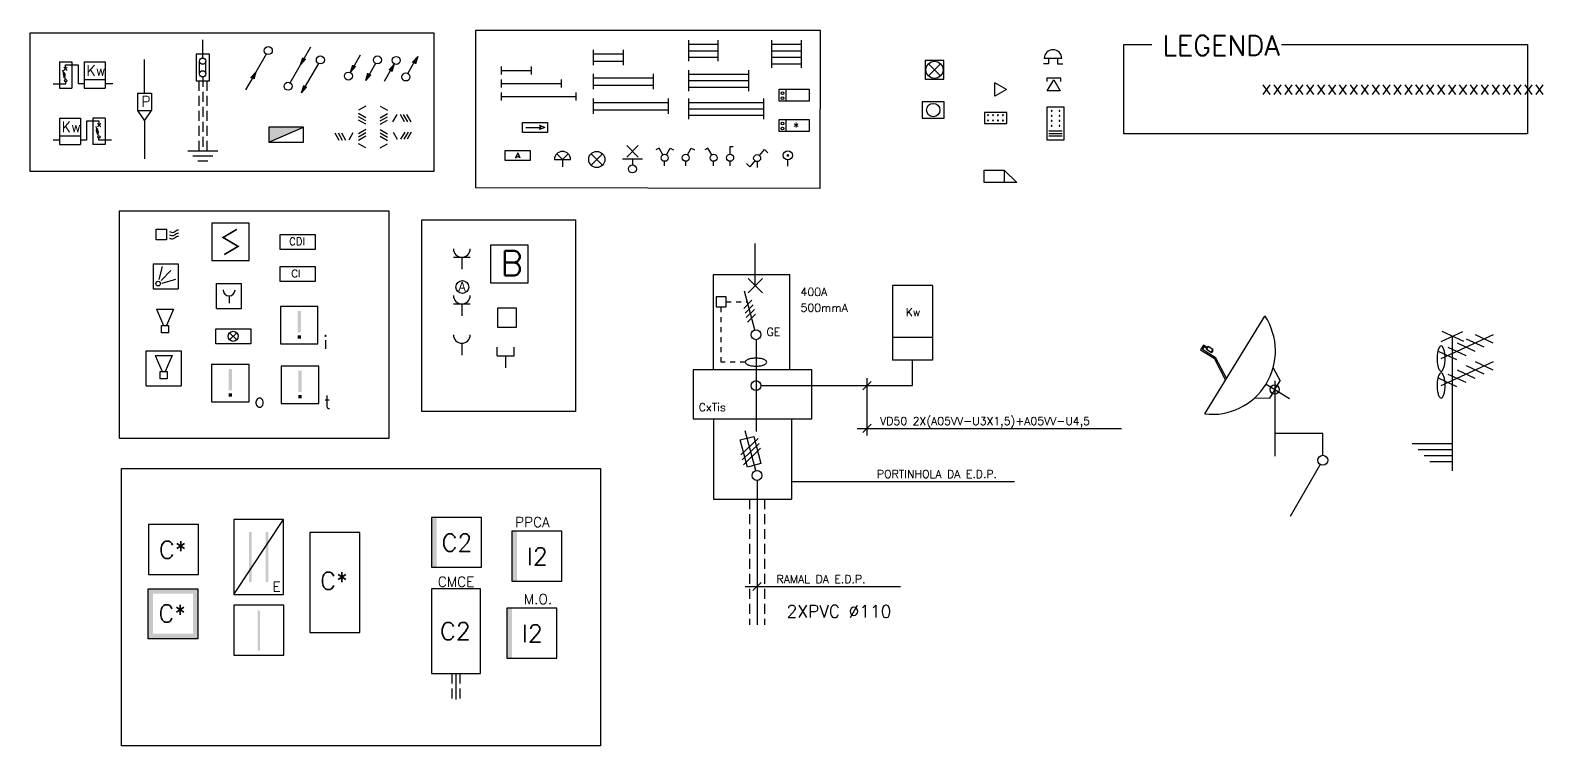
# Model space of a CAD drawing. Extents: x -8 to 729, y -363 to 534.
# Drawn here: x 367.7 to 398, y 151.17 to 165.5 of the extents above; entities that cross this region are included whole.
import ezdxf
from ezdxf.enums import TextEntityAlignment as Align

# ---------------------------------------------------------------- set-up
doc = ezdxf.new("R2010")
doc.units = 0
doc.header["$LTSCALE"] = 0.8
doc.header["$MEASUREMENT"] = 0
doc.linetypes.add('DASHDOT', pattern=[0.3, 0.1, -0.1, 0, -0.1])
doc.linetypes.add('HIDDEN', pattern=[0.375, 0.25, -0.125])
doc.layers.get('0').update_dxf_attribs({"color": 3, "linetype": 'CONTINUOUS'})
doc.styles.add('ROMANS', font='romans', dxfattribs={"width": 0.9})
doc.styles.get("Standard").update_dxf_attribs({"font": 'ROMANS'})

msp = doc.modelspace()

# ---------------------------------------------------------------- hatches: boundary and pattern name
for color, points in [(256, [(373.214, 164.921), (373.167, 164.904), (373.157, 164.953), (373.112, 164.81)]), (256, [(374.989, 164.822), (374.888, 164.712), (374.935, 164.728), (374.944, 164.679)]), (256, [(375.461, 164.977), (375.359, 164.866), (375.406, 164.882), (375.416, 164.833)]), (256, [(372.12, 164.556), (372.167, 164.572), (372.177, 164.523), (372.222, 164.666)]), (256, [(374.115, 164.663), (374.217, 164.774), (374.17, 164.758), (374.16, 164.807)]), (256, [(374.419, 164.498), (374.521, 164.609), (374.473, 164.593), (374.464, 164.642)]), (256, [(373.133, 164.252), (373.235, 164.363), (373.187, 164.347), (373.178, 164.396)]), (2, [(372.476, 163.561), (372.476, 163.261), (373.176, 163.561)])]:
    msp.add_hatch(color=color).paths.add_polyline_path(points)

# ---------------------------------------------------------------- linework, layer by layer
at = {"color": 7}
for p, q in [((371.156, 164.947), (371.156, 165.309)), ((380.893, 164.882), (380.893, 165.302)), ((381.483, 164.882), (381.483, 165.302)), ((382.556, 164.752), (382.556, 165.302)), ((383.146, 164.752), (383.146, 165.302)), ((371.29, 165.026), (371.022, 165.026)), ((371.022, 165.026), (371.022, 164.488)), ((371.29, 164.488), (371.29, 165.026)), ((378.986, 164.804), (378.986, 165.109)), ((379.586, 164.804), (379.586, 165.109)), ((385.627, 164.898), (385.627, 164.523)), ((386.002, 164.898), (385.627, 164.898)), ((386.002, 164.523), (386.002, 164.898)), ((368.351, 164.621), (368.391, 164.66)), ((368.404, 164.518), (368.354, 164.703)), ((368.357, 164.598), (368.397, 164.638)), ((368.363, 164.576), (368.403, 164.616)), ((368.369, 164.554), (368.409, 164.594)), ((368.441, 164.764), (368.373, 164.696)), ((368.373, 164.764), (368.441, 164.696)), ((377.132, 164.774), (377.132, 164.614)), ((377.132, 164.518), (377.132, 164.358)), ((377.732, 164.774), (377.732, 164.614)), ((378.332, 164.518), (378.332, 164.358)), ((378.986, 164.323), (378.986, 164.628)), ((380.186, 164.323), (380.186, 164.628)), ((380.893, 164.284), (380.893, 164.704)), ((382.093, 164.284), (382.093, 164.704)), ((385.627, 164.523), (386.002, 164.523)), ((371.022, 164.488), (371.29, 164.488)), ((377.132, 164.256), (377.132, 164.096)), ((378.632, 164.256), (378.632, 164.096)), ((378.986, 163.832), (378.986, 164.137)), ((380.486, 163.832), (380.486, 164.137)), ((380.893, 163.719), (380.893, 164.139)), ((382.393, 163.719), (382.393, 164.139)), ((385.567, 164.071), (385.567, 163.74)), ((386.008, 164.071), (385.567, 164.071)), ((386.008, 163.74), (386.008, 164.071)), ((369.045, 163.636), (369.112, 163.568)), ((369.112, 163.636), (369.045, 163.568)), ((377.562, 163.654), (378.062, 163.654)), ((377.562, 163.454), (377.562, 163.654)), ((378.062, 163.654), (378.062, 163.454)), ((385.567, 163.74), (386.008, 163.74)), ((369.016, 163.493), (369.056, 163.532)), ((369.069, 163.389), (369.019, 163.575)), ((369.022, 163.47), (369.062, 163.51)), ((369.028, 163.448), (369.068, 163.488)), ((369.034, 163.426), (369.074, 163.465)), ((378.062, 163.454), (377.562, 163.454)), ((377.215, 162.896), (377.215, 163.096)), ((377.215, 163.096), (377.715, 163.096)), ((377.715, 163.096), (377.715, 162.896)), ((380.296, 163.143), (380.231, 163.106)), ((380.521, 163.143), (380.586, 163.106)), ((380.942, 163.143), (381.007, 163.106)), ((381.276, 163.143), (381.211, 163.106)), ((381.72, 163.173), (381.782, 163.173)), ((382.407, 163.112), (382.477, 163.049)), ((377.715, 162.896), (377.215, 162.896)), ((379.561, 162.926), (379.961, 162.926)), ((382.114, 162.77), (382.046, 162.833)), ((381.386, 160.608), (382.918, 160.608)), ((381.386, 158.699), (381.386, 160.608)), ((382.918, 158.699), (382.918, 160.608)), ((382.083, 160.527), (382.366, 160.244)), ((382.366, 160.527), (382.083, 160.244)), ((381.993, 159.93), (382.157, 160.095)), ((382.018, 159.838), (382.182, 160.002)), ((372.714, 159.972), (372.714, 159.222)), ((373.464, 159.972), (372.714, 159.972)), ((373.464, 159.222), (373.464, 159.972)), ((377.439, 159.935), (377.062, 159.935)), ((377.062, 159.935), (377.062, 159.558)), ((377.439, 159.558), (377.439, 159.935)), ((382.042, 159.746), (382.207, 159.91)), ((382.067, 159.653), (382.231, 159.818)), ((377.062, 159.558), (377.439, 159.558)), ((372.714, 159.222), (373.464, 159.222)), ((391.199, 159.198), (391.14, 159.102)), ((391.14, 159.102), (391.415, 158.933)), ((391.224, 159.182), (391.181, 159.112)), ((391.181, 159.112), (391.438, 158.954)), ((371.332, 158.808), (371.332, 158.058)), ((372.082, 158.808), (371.332, 158.808)), ((372.082, 158.058), (372.082, 158.808)), ((373.479, 158.777), (372.729, 158.777)), ((372.729, 158.777), (372.729, 158.027)), ((373.479, 158.027), (373.479, 158.777)), ((391.415, 158.933), (391.644, 158.496)), ((391.438, 158.954), (391.662, 158.525)), ((371.332, 158.058), (372.082, 158.058)), ((372.729, 158.027), (373.479, 158.027)), ((381.386, 157.718), (381.386, 156.112)), ((382.946, 157.718), (382.946, 156.112)), ((381.386, 156.112), (382.946, 156.112)), ((376.738, 155.745), (375.738, 155.745)), ((375.738, 155.745), (375.738, 154.745)), ((376.738, 154.745), (376.738, 155.745)), ((371.072, 155.6), (370.072, 155.6)), ((370.072, 155.6), (370.072, 154.6)), ((371.072, 154.6), (371.072, 155.6)), ((372.776, 155.703), (371.776, 155.703)), ((371.776, 155.703), (371.776, 154.203)), ((372.776, 154.203), (372.776, 155.703)), ((374.301, 155.442), (373.301, 155.442)), ((373.301, 155.442), (373.301, 153.442)), ((374.301, 153.442), (374.301, 155.442)), ((377.349, 155.468), (377.349, 154.468)), ((378.349, 155.468), (377.349, 155.468)), ((378.349, 154.468), (378.349, 155.468)), ((370.072, 154.6), (371.072, 154.6)), ((375.738, 154.745), (376.738, 154.745)), ((370.059, 154.314), (371.059, 154.314)), ((370.059, 153.314), (370.059, 154.314)), ((371.059, 154.314), (371.059, 153.314)), ((375.738, 154.312), (375.738, 152.616)), ((376.716, 154.312), (375.738, 154.312)), ((376.716, 152.616), (376.716, 154.312)), ((377.349, 154.468), (378.349, 154.468)), ((371.776, 154.203), (372.776, 154.203)), ((372.777, 153.983), (371.777, 153.983)), ((371.777, 153.983), (371.777, 152.983)), ((372.777, 152.983), (372.777, 153.983)), ((377.248, 153.925), (377.248, 152.925)), ((378.248, 153.925), (377.248, 153.925)), ((378.248, 152.925), (378.248, 153.925)), ((371.059, 153.314), (370.059, 153.314)), ((373.301, 153.442), (374.301, 153.442)), ((371.777, 152.983), (372.777, 152.983)), ((377.248, 152.925), (378.248, 152.925)), ((375.738, 152.616), (376.716, 152.616))]:
    msp.add_line(p, q, dxfattribs=at)
for p, q in [((373.167, 164.904), (373.319, 165.168)), ((369.99, 164.246), (369.99, 164.917)), ((372.429, 165.026), (372.222, 164.666)), ((373.112, 164.81), (373.157, 164.953)), ((373.112, 164.81), (373.214, 164.921)), ((373.157, 164.953), (373.167, 164.904)), ((373.214, 164.921), (373.167, 164.904)), ((373.471, 164.839), (373.187, 164.347)), ((374.312, 165.004), (374.17, 164.758)), ((374.615, 164.839), (374.473, 164.593)), ((374.989, 164.822), (374.888, 164.712)), ((374.989, 164.822), (374.944, 164.679)), ((375.264, 164.636), (375.406, 164.882)), ((375.461, 164.977), (375.359, 164.866)), ((375.359, 164.866), (375.406, 164.882)), ((375.416, 164.833), (375.406, 164.882)), ((375.461, 164.977), (375.416, 164.833)), ((372.167, 164.572), (372.015, 164.308)), ((372.222, 164.666), (372.12, 164.556)), ((372.12, 164.556), (372.167, 164.572)), ((372.177, 164.523), (372.167, 164.572)), ((372.222, 164.666), (372.177, 164.523)), ((372.905, 164.45), (373.112, 164.81)), ((374.115, 164.663), (374.16, 164.807)), ((374.115, 164.663), (374.217, 164.774)), ((374.16, 164.807), (374.17, 164.758)), ((374.217, 164.774), (374.17, 164.758)), ((374.419, 164.498), (374.464, 164.642)), ((374.419, 164.498), (374.521, 164.609)), ((374.464, 164.642), (374.473, 164.593)), ((374.521, 164.609), (374.473, 164.593)), ((374.793, 164.482), (374.935, 164.728)), ((374.888, 164.712), (374.935, 164.728)), ((374.944, 164.679), (374.935, 164.728)), ((369.85, 164.246), (370.13, 164.246)), ((369.85, 164.246), (369.85, 163.896)), ((370.13, 164.246), (370.13, 163.896)), ((373.133, 164.252), (373.178, 164.396)), ((373.133, 164.252), (373.235, 164.363)), ((373.178, 164.396), (373.187, 164.347)), ((373.235, 164.363), (373.187, 164.347)), ((382.701, 164.083), (382.701, 164.323)), ((382.701, 164.323), (383.301, 164.323)), ((382.701, 164.083), (382.701, 164.323)), ((382.701, 164.323), (383.301, 164.323)), ((382.833, 164.323), (382.833, 164.083)), ((382.833, 164.323), (382.833, 164.083)), ((383.301, 164.323), (383.301, 164.083)), ((383.301, 164.323), (383.301, 164.083)), ((383.301, 164.083), (382.701, 164.083)), ((383.301, 164.083), (382.701, 164.083)), ((369.85, 163.896), (370.13, 163.896)), ((369.85, 163.896), (369.99, 163.686)), ((369.99, 163.686), (370.13, 163.896)), ((369.99, 163.686), (369.99, 162.926)), ((382.701, 163.475), (382.701, 163.715)), ((382.701, 163.715), (383.301, 163.715)), ((382.701, 163.475), (382.701, 163.715)), ((382.701, 163.715), (383.301, 163.715)), ((382.833, 163.715), (382.833, 163.475)), ((382.833, 163.715), (382.833, 163.475)), ((383.301, 163.715), (383.301, 163.475)), ((383.301, 163.715), (383.301, 163.475)), ((383.301, 163.475), (382.701, 163.475)), ((383.301, 163.475), (382.701, 163.475)), ((378.201, 162.915), (378.524, 162.915)), ((378.362, 162.915), (378.362, 162.765)), ((380.408, 162.784), (380.408, 162.878)), ((380.83, 162.784), (380.83, 162.878)), ((381.388, 162.784), (381.388, 162.878)), ((381.72, 162.784), (381.72, 162.878)), ((382.261, 162.871), (382.261, 162.752)), ((382.875, 162.782), (382.875, 162.904)), ((382.219, 160.384), (382.219, 161.231)), ((382.238, 159.304), (382.238, 157.463)), ((385.374, 158.384), (385.374, 158.892)), ((382.338, 158.384), (385.374, 158.384)), ((393.591, 157.424), (392.628, 157.424)), ((393.591, 156.988), (393.591, 157.424)), ((371.776, 154.203), (372.776, 155.703))]:
    msp.add_line(p, q)
at = {"color": 5}
for p, q in [((380.903, 165.222), (381.483, 165.222)), ((382.566, 165.222), (383.146, 165.222)), ((378.996, 165.029), (379.576, 165.029)), ((378.996, 164.884), (379.576, 164.884)), ((380.903, 165.092), (381.483, 165.092)), ((380.903, 164.962), (381.483, 164.962)), ((382.566, 165.092), (383.146, 165.092)), ((382.566, 164.962), (383.146, 164.962)), ((382.566, 164.832), (383.146, 164.832)), ((377.142, 164.694), (377.722, 164.694)), ((378.996, 164.548), (380.176, 164.548)), ((380.903, 164.624), (382.083, 164.624)), ((377.142, 164.438), (378.322, 164.438)), ((378.996, 164.403), (380.176, 164.403)), ((380.903, 164.494), (382.083, 164.494)), ((380.903, 164.364), (382.083, 164.364)), ((377.142, 164.176), (378.622, 164.176)), ((378.996, 164.057), (380.476, 164.057)), ((378.996, 163.912), (380.476, 163.912)), ((380.903, 164.059), (382.383, 164.059)), ((380.903, 163.929), (382.383, 163.929)), ((380.903, 163.799), (382.383, 163.799))]:
    msp.add_line(p, q, dxfattribs=at)
at = {"color": 1}
for p, q in [((368.288, 164.868), (368.533, 164.868)), ((368.288, 164.868), (368.288, 164.343)), ((368.533, 164.868), (368.533, 164.343)), ((368.781, 164.868), (368.781, 164.343)), ((368.781, 164.868), (369.201, 164.868)), ((369.201, 164.868), (369.201, 164.343)), ((371.093, 164.63), (371.093, 164.884)), ((371.219, 164.63), (371.219, 164.884)), ((385.693, 164.589), (385.936, 164.832)), ((385.936, 164.589), (385.693, 164.832)), ((368.781, 164.518), (369.201, 164.518)), ((368.288, 164.343), (368.533, 164.343)), ((368.781, 164.343), (369.201, 164.343)), ((387.023, 164.186), (387.023, 164.448)), ((387.253, 164.317), (387.023, 164.448)), ((387.253, 164.317), (387.023, 164.186)), ((374.42, 163.984), (374.277, 163.901)), ((374.711, 163.984), (374.853, 163.901)), ((368.285, 163.74), (368.705, 163.74)), ((368.285, 163.74), (368.285, 163.215)), ((368.705, 163.74), (368.705, 163.215)), ((368.953, 163.74), (368.953, 163.215)), ((369.198, 163.74), (368.953, 163.74)), ((369.198, 163.74), (369.198, 163.215)), ((374.42, 163.752), (374.277, 163.835)), ((374.42, 163.686), (374.277, 163.769)), ((374.42, 163.62), (374.277, 163.703)), ((374.711, 163.752), (374.853, 163.835)), ((374.711, 163.686), (374.853, 163.769)), ((374.711, 163.62), (374.853, 163.703)), ((374.965, 163.67), (375.047, 163.813)), ((375.196, 163.67), (375.114, 163.813)), ((375.262, 163.67), (375.18, 163.813)), ((375.328, 163.67), (375.246, 163.813)), ((368.285, 163.39), (368.705, 163.39)), ((373.8, 163.447), (373.882, 163.304)), ((373.866, 163.447), (373.948, 163.304)), ((373.932, 163.447), (374.014, 163.304)), ((374.163, 163.447), (374.081, 163.304)), ((374.42, 163.512), (374.277, 163.429)), ((374.42, 163.446), (374.277, 163.363)), ((374.42, 163.38), (374.277, 163.297)), ((374.711, 163.512), (374.853, 163.429)), ((374.711, 163.446), (374.853, 163.363)), ((374.711, 163.38), (374.853, 163.297)), ((374.97, 163.462), (375.052, 163.319)), ((375.201, 163.462), (375.119, 163.319)), ((375.267, 163.462), (375.185, 163.319)), ((375.333, 163.462), (375.251, 163.319)), ((377.626, 163.554), (377.93, 163.554)), ((377.904, 163.596), (377.93, 163.554)), ((378.005, 163.554), (377.904, 163.596)), ((377.904, 163.512), (377.93, 163.554)), ((378.005, 163.554), (377.904, 163.512)), ((368.285, 163.215), (368.705, 163.215)), ((369.198, 163.215), (368.953, 163.215)), ((374.42, 163.148), (374.277, 163.231)), ((374.711, 163.148), (374.853, 163.231)), ((377.465, 163.048), (377.423, 162.947)), ((377.465, 163.048), (377.507, 162.947)), ((380.373, 163.009), (380.296, 163.143)), ((380.443, 163.009), (380.521, 163.143)), ((380.865, 163.009), (380.942, 163.143)), ((381.353, 163.009), (381.276, 163.143)), ((381.72, 163.019), (381.72, 163.173)), ((382.307, 162.993), (382.407, 163.112)), ((377.423, 162.947), (377.465, 162.973)), ((377.507, 162.947), (377.465, 162.973)), ((382.216, 162.887), (382.114, 162.77)), ((370.221, 161.307), (370.221, 161.517)), ((370.221, 161.517), (370.431, 161.517)), ((370.431, 161.517), (370.431, 161.307)), ((370.431, 161.307), (370.221, 161.307)), ((370.282, 160.508), (370.346, 160.769)), ((370.32, 160.488), (370.516, 160.693)), ((370.344, 160.44), (370.617, 160.52)), ((371.683, 160.184), (371.683, 160.039)), ((381.643, 160.163), (381.443, 160.163)), ((381.443, 160.163), (381.443, 159.963)), ((381.643, 159.963), (381.643, 160.163)), ((370.227, 159.913), (370.369, 159.588)), ((370.227, 159.913), (370.572, 159.913)), ((370.572, 159.913), (370.429, 159.588)), ((381.443, 159.963), (381.643, 159.963)), ((391.227, 157.817), (392.433, 159.779)), ((370.327, 159.444), (370.327, 159.588)), ((370.327, 159.588), (370.471, 159.588)), ((370.471, 159.444), (370.327, 159.444)), ((370.471, 159.588), (370.471, 159.444)), ((371.838, 159.301), (371.694, 159.444)), ((371.694, 159.301), (371.838, 159.444)), ((370.199, 158.991), (370.342, 158.665)), ((370.199, 158.991), (370.545, 158.991)), ((370.545, 158.991), (370.402, 158.665)), ((370.3, 158.521), (370.3, 158.665)), ((370.3, 158.665), (370.444, 158.665)), ((370.444, 158.521), (370.3, 158.521)), ((370.444, 158.665), (370.444, 158.521)), ((384.461, 158.531), (384.461, 157.382)), ((381.935, 156.996), (382.278, 157.327)), ((384.265, 157.527), (389.558, 157.527)), ((381.961, 156.897), (382.304, 157.228)), ((381.988, 156.798), (382.331, 157.129)), ((382.947, 156.465), (387.415, 156.465)), ((382.021, 154.361), (385.13, 154.361))]:
    msp.add_line(p, q, dxfattribs=at)
at = {"color": 7, "linetype": 'Continuous'}
for p, q in [((388.097, 164.83), (387.994, 164.83)), ((388.363, 164.939), (388.013, 164.939)), ((388.097, 164.939), (388.097, 164.83)), ((388.279, 164.939), (388.279, 164.83)), ((388.279, 164.83), (388.382, 164.83)), ((388.064, 164.542), (388.064, 164.479)), ((388.343, 164.542), (388.064, 164.542)), ((388.343, 164.479), (388.343, 164.542)), ((388.073, 164.288), (388.203, 164.513)), ((388.333, 164.288), (388.073, 164.288)), ((388.203, 164.513), (388.333, 164.288)), ((388.064, 163.961), (388.064, 163.311)), ((388.414, 163.961), (388.064, 163.961)), ((388.414, 163.311), (388.414, 163.961)), ((386.812, 163.857), (386.812, 163.633)), ((387.26, 163.857), (386.812, 163.857)), ((386.812, 163.633), (387.26, 163.633)), ((387.26, 163.633), (387.26, 163.857)), ((388.064, 163.311), (388.414, 163.311)), ((388.103, 163.486), (388.37, 163.486)), ((388.103, 163.436), (388.37, 163.436)), ((388.103, 163.386), (388.37, 163.386)), ((386.811, 162.452), (386.811, 162.702)), ((386.811, 162.702), (387.211, 162.702)), ((387.211, 162.702), (387.211, 162.452)), ((387.211, 162.702), (387.461, 162.452)), ((387.461, 162.452), (386.811, 162.452)), ((380.978, 158.699), (380.978, 157.718)), ((383.354, 158.699), (380.978, 158.699)), ((383.354, 157.718), (383.354, 158.699)), ((380.978, 157.718), (383.354, 157.718))]:
    msp.add_line(p, q, dxfattribs=at)
at = {"color": 2}
for p, q in [((368.407, 164.73), (368.407, 164.811)), ((368.407, 164.811), (368.657, 164.811)), ((368.657, 164.811), (368.657, 164.431)), ((368.161, 164.431), (368.41, 164.431)), ((368.41, 164.431), (368.41, 164.47)), ((368.781, 164.431), (368.657, 164.431)), ((369.353, 164.431), (369.201, 164.431)), ((369.078, 163.683), (368.829, 163.683)), ((368.829, 163.683), (368.829, 163.303)), ((369.078, 163.602), (369.078, 163.683)), ((369.075, 163.303), (369.075, 163.342)), ((373.176, 163.561), (372.476, 163.561)), ((372.476, 163.561), (372.476, 163.261)), ((372.476, 163.261), (373.176, 163.561)), ((373.176, 163.261), (373.176, 163.561)), ((368.285, 163.303), (368.161, 163.303)), ((368.829, 163.303), (368.705, 163.303)), ((369.325, 163.303), (369.075, 163.303)), ((372.476, 163.261), (373.176, 163.261)), ((378.362, 162.915), (378.248, 163.029)), ((378.477, 163.029), (378.362, 162.915)), ((379.163, 163.029), (378.934, 162.8)), ((379.163, 162.8), (378.934, 163.029)), ((379.649, 162.964), (379.878, 163.192)), ((379.878, 162.964), (379.649, 163.192)), ((379.761, 162.926), (379.761, 162.806)), ((372.088, 161.638), (371.338, 161.638)), ((371.338, 161.638), (371.338, 160.888)), ((372.088, 160.888), (372.088, 161.638)), ((372.707, 161.413), (373.407, 161.413)), ((372.707, 161.113), (372.707, 161.413)), ((373.407, 161.413), (373.407, 161.113)), ((376.922, 161.195), (376.922, 160.445)), ((377.672, 161.195), (376.922, 161.195)), ((377.672, 160.445), (377.672, 161.195)), ((371.338, 160.888), (372.088, 160.888)), ((373.407, 161.113), (372.707, 161.113)), ((376.175, 160.955), (376.515, 160.955)), ((376.345, 160.955), (376.345, 160.715)), ((370.161, 160.825), (370.661, 160.825)), ((370.161, 160.825), (370.161, 160.325)), ((370.661, 160.825), (370.661, 160.325)), ((372.707, 160.769), (373.407, 160.769)), ((372.707, 160.469), (372.707, 160.769)), ((373.407, 160.769), (373.407, 160.469)), ((370.161, 160.325), (370.661, 160.325)), ((371.43, 160.427), (371.93, 160.427)), ((371.43, 159.927), (371.43, 160.427)), ((371.93, 159.927), (371.93, 160.427)), ((373.407, 160.469), (372.707, 160.469)), ((376.922, 160.445), (377.672, 160.445)), ((384.974, 160.392), (384.974, 158.892)), ((385.774, 160.392), (384.974, 160.392)), ((385.774, 160.392), (385.774, 158.892)), ((376.175, 160.022), (376.515, 160.022)), ((376.345, 160.022), (376.345, 159.782)), ((371.43, 159.927), (371.93, 159.927)), ((371.416, 159.222), (371.416, 159.522)), ((371.416, 159.522), (372.116, 159.522)), ((372.116, 159.522), (372.116, 159.222)), ((370.023, 159.081), (370.723, 159.081)), ((370.023, 158.381), (370.023, 159.081)), ((370.723, 159.081), (370.723, 158.381)), ((372.116, 159.222), (371.416, 159.222)), ((376.345, 159.233), (376.345, 158.993)), ((377.052, 158.982), (377.052, 159.153)), ((377.392, 158.982), (377.392, 159.153)), ((385.774, 159.351), (384.974, 159.351)), ((377.052, 158.982), (377.392, 158.982)), ((377.222, 158.982), (377.222, 158.742)), ((385.774, 158.892), (384.974, 158.892)), ((370.023, 158.381), (370.723, 158.381)), ((382.067, 156.754), (381.922, 157.295)), ((381.923, 157.296), (382.193, 157.368)), ((382.192, 157.367), (382.337, 156.826)), ((382.337, 156.826), (382.067, 156.754)), ((393.541, 156.801), (392.941, 155.762)), ((382.258, 156.485), (382.258, 153.591))]:
    msp.add_line(p, q, dxfattribs=at)
at = {"color": 7, "linetype": 'HIDDEN'}
msp.add_line((371.156, 164.568), (371.156, 163.083), dxfattribs=at)
at = {"color": 1, "linetype": 'HIDDEN'}
for p, q in [((371.076, 164.488), (371.076, 163.083)), ((371.236, 164.488), (371.236, 163.083)), ((382.108, 156.112), (382.108, 153.591)), ((382.408, 156.112), (382.408, 153.591)), ((376.147, 152.616), (376.147, 152.097)), ((376.307, 152.616), (376.307, 152.097))]:
    msp.add_line(p, q, dxfattribs=at)
at = {"color": 2, "linetype": 'Continuous'}
for p, q in [((371.456, 163.083), (370.856, 163.083)), ((371.356, 162.983), (370.956, 162.983)), ((371.256, 162.883), (371.056, 162.883)), ((376.227, 152.616), (376.227, 152.097))]:
    msp.add_line(p, q, dxfattribs=at)
at = {"color": 1, "linetype": 'DASHDOT'}
for p, q in [((381.643, 160.063), (382.061, 160.063)), ((381.542, 158.854), (381.542, 159.963)), ((382.023, 158.854), (381.542, 158.854))]:
    msp.add_line(p, q, dxfattribs=at)
at = {"color": 3}
for p, q in [((382.212, 159.501), (382.005, 160.274)), ((384.379, 158.302), (384.543, 158.466)), ((392.598, 158.741), (392.735, 158.481)), ((392.628, 158.481), (392.628, 156.972)), ((392.628, 158.307), (392.735, 158.481)), ((392.455, 158.414), (392.922, 158.127)), ((392.628, 158.307), (392.522, 158.134)), ((392.227, 158.139), (392.522, 158.134)), ((384.379, 157.445), (384.543, 157.609)), ((382.233, 156.682), (382.018, 157.481)), ((382.176, 154.279), (382.341, 154.443))]:
    msp.add_line(p, q, dxfattribs=at)
at = {"color": 1, "linetype": 'Continuous'}
for p, q in [((395.962, 159.271), (396.395, 159.469)), ((395.962, 158.926), (397.014, 159.407)), ((396.415, 159.271), (395.983, 159.469)), ((397.004, 159.237), (396.65, 159.402)), ((396.279, 158.899), (395.924, 159.064)), ((396.461, 158.983), (396.106, 159.149)), ((396.642, 159.068), (396.287, 159.233)), ((396.823, 159.152), (396.468, 159.318)), ((395.962, 158.386), (397.014, 158.867)), ((396.823, 158.613), (396.468, 158.778)), ((397.004, 158.697), (396.65, 158.863)), ((396.279, 158.359), (395.924, 158.524)), ((396.461, 158.444), (396.106, 158.609)), ((396.642, 158.528), (396.287, 158.694))]:
    msp.add_line(p, q, dxfattribs=at)
at = {"color": 3, "linetype": 'Continuous'}
msp.add_line((396.189, 156.674), (396.189, 159.374), dxfattribs=at)
at = {"color": 15}
for p, q in [((391.253, 159.141), (391.188, 159.181)), ((391.258, 159.15), (391.194, 159.189)), ((391.263, 159.158), (391.199, 159.198)), ((391.267, 159.164), (391.249, 159.135)), ((391.271, 159.122), (391.249, 159.135)), ((391.262, 159.107), (391.271, 159.122)), ((391.354, 159.05), (391.262, 159.107)), ((391.289, 159.151), (391.267, 159.164)), ((391.271, 159.122), (391.289, 159.151)), ((391.298, 159.166), (391.289, 159.151)), ((391.39, 159.109), (391.298, 159.166)), ((391.354, 159.05), (391.39, 159.109))]:
    msp.add_line(p, q, dxfattribs=at)
at = {"linetype": 'Continuous'}
for p, q in [((395.379, 157.222), (396.189, 157.222)), ((395.499, 157.102), (396.189, 157.102)), ((395.619, 156.982), (396.189, 156.982)), ((395.739, 156.862), (396.189, 156.862))]:
    msp.add_line(p, q, dxfattribs=at)
for points in [[(367.7, 165.45), (375.782, 165.45), (375.782, 162.673), (367.7, 162.673)], [(376.629, 165.503), (383.522, 165.503), (383.516, 162.332), (376.629, 162.344)], [(369.486, 161.885), (374.885, 161.885), (374.885, 157.324), (369.486, 157.324)], [(375.547, 161.703), (378.619, 161.703), (378.619, 157.866), (375.547, 157.866)], [(369.526, 156.723), (379.121, 156.723), (379.121, 151.17), (369.526, 151.17)]]:
    msp.add_lwpolyline(points, close=True)
at = {"color": 2}
msp.add_lwpolyline([(392.766, 165.221), (397.693, 165.221), (397.693, 163.425), (389.604, 163.425), (389.604, 165.221), (390.165, 165.221)], dxfattribs=at)
at = {"color": 1, "const_width": 0.0265}
msp.add_lwpolyline([(382.862, 162.996, 1), (382.888, 162.996, 1)], format="xyb", close=True, dxfattribs=at)
at = {"color": 7}
for centre, radius in [((372.469, 165.095), 0.08), ((373.511, 164.908), 0.08), ((374.655, 164.908), 0.08), ((375.032, 164.9), 0.08), ((385.814, 164.711), 0.172), ((368.41, 164.494), 0.024), ((374.073, 164.585), 0.08), ((375.224, 164.567), 0.08), ((372.865, 164.381), 0.08), ((385.787, 163.905), 0.134), ((369.075, 163.366), 0.024), ((379.048, 162.915), 0.162), ((380.408, 162.948), 0.0704), ((380.83, 162.948), 0.0704), ((381.388, 162.948), 0.0704), ((381.72, 162.948), 0.0704), ((382.261, 162.941), 0.0702), ((382.875, 162.996), 0.0915), ((379.761, 162.726), 0.08), ((382.238, 159.404), 0.1), ((393.591, 156.888), 0.1)]:
    msp.add_circle(centre, radius, dxfattribs=at)
at = {"color": 1}
for centre, radius in [((371.156, 164.884), 0.0627), ((371.156, 164.63), 0.0627), ((382.771, 164.245), 0.027), ((382.771, 164.245), 0.027), ((382.771, 164.145), 0.027), ((382.771, 164.145), 0.027), ((382.771, 163.637), 0.027), ((382.771, 163.637), 0.027), ((382.771, 163.537), 0.027), ((382.771, 163.537), 0.027), ((370.263, 160.428), 0.0462), ((376.356, 160.359), 0.129), ((371.766, 159.372), 0.101)]:
    msp.add_circle(centre, radius, dxfattribs=at)
for centre, radius in [((382.238, 158.384), 0.1), ((392.628, 158.307), 0.092), ((382.258, 156.585), 0.1)]:
    msp.add_circle(centre, radius)
at = {"color": 7, "linetype": 'Continuous'}
msp.add_arc((388.188, 164.939), 0.175, 0, 180, dxfattribs=at)
at = {"color": 3, "linetype": 'Continuous'}
for centre, start, end in [((386.885, 163.801), 90, 270), ((386.885, 163.693), 90, 270), ((386.885, 163.801), 270, 90), ((386.885, 163.693), 270, 90), ((386.985, 163.801), 90, 270), ((386.985, 163.693), 90, 270), ((386.985, 163.801), 270, 90), ((386.985, 163.693), 270, 90), ((387.085, 163.801), 90, 270), ((387.085, 163.693), 90, 270), ((387.085, 163.801), 270, 90), ((387.085, 163.693), 270, 90), ((387.185, 163.801), 90, 270), ((387.185, 163.693), 90, 270), ((387.185, 163.801), 270, 90), ((387.185, 163.693), 270, 90), ((388.161, 163.888), 0, 180), ((388.161, 163.888), 180, 0), ((388.161, 163.788), 0, 180), ((388.161, 163.788), 180, 0), ((388.161, 163.688), 0, 180), ((388.161, 163.688), 180, 0), ((388.317, 163.888), 360, 180), ((388.317, 163.888), 180, 360), ((388.317, 163.788), 360, 180), ((388.317, 163.788), 180, 360), ((388.317, 163.688), 360, 180), ((388.317, 163.688), 180, 360), ((388.161, 163.588), 0, 180), ((388.161, 163.588), 180, 0), ((388.317, 163.588), 360, 180), ((388.317, 163.588), 180, 360)]:
    msp.add_arc(centre, 0.00875, start, end, dxfattribs=at)
at = {"color": 7}
for centre, radius, start, end in [((378.362, 162.915), 0.162, 0, 180), ((382.057, 158.854), 0.0343, 132.083, 180), ((382.057, 158.854), 0.0343, 180, 227.917), ((382.142, 158.76), 0.162, 110.5082, 132.083), ((382.142, 158.949), 0.162, 227.917, 249.4918), ((382.2, 158.606), 0.326, 98.8071, 110.5082), ((382.2, 159.103), 0.326, 249.4918, 261.1929), ((382.238, 158.36), 0.574, 90, 98.8071), ((382.238, 159.348), 0.574, 261.1929, 270), ((382.238, 158.36), 0.574, 81.1929, 90), ((382.238, 159.348), 0.574, 270, 278.8071), ((382.276, 158.606), 0.326, 69.4918, 81.1929), ((382.276, 159.103), 0.326, 278.8071, 290.5082), ((382.334, 158.76), 0.162, 47.917, 69.4918), ((382.334, 158.949), 0.162, 290.5082, 312.083), ((382.419, 158.854), 0.0343, 0, 47.917), ((382.419, 158.854), 0.0343, 312.083, 360)]:
    msp.add_arc(centre, radius, start, end, dxfattribs=at)
at = {"color": 2}
for centre in [(376.345, 161.125), (376.345, 160.192), (376.345, 159.403)]:
    msp.add_arc(centre, 0.17, 180, 0, dxfattribs=at)
at = {"color": 1}
for centre, radius, start, end in [((371.683, 160.302), 0.119, 180, 0), ((391.372, 159.08), 1.271, 263.4206, 33.4123)]:
    msp.add_arc(centre, radius, start, end, dxfattribs=at)
at = {"color": 15}
msp.add_arc((391.348, 159.095), 0.045, 278.7201, 18.1128, dxfattribs=at)
at = {"color": 1, "linetype": 'Continuous'}
for centre, radius, start, end in [((396.321, 158.973), 0.436, 162.4312, 172.5284), ((396.099, 159.043), 0.203, 142.6063, 162.4312), ((395.962, 159.148), 0.0306, 90, 142.6063), ((395.962, 159.148), 0.0306, 37.3937, 90), ((395.825, 159.043), 0.203, 17.5688, 37.3937), ((395.603, 158.973), 0.436, 7.4716, 17.5688), ((396.678, 158.926), 0.796, 172.5284, 180), ((396.678, 158.926), 0.796, 180, 187.4716), ((396.321, 158.879), 0.436, 187.4716, 197.5688), ((395.603, 158.879), 0.436, 342.4312, 352.5284), ((395.246, 158.926), 0.796, 360, 7.4716), ((395.246, 158.926), 0.796, 352.5284, 0), ((396.678, 158.386), 0.796, 172.5284, 180), ((396.321, 158.433), 0.436, 162.4312, 172.5284), ((396.099, 158.809), 0.203, 197.5688, 217.3937), ((396.099, 158.503), 0.203, 142.6063, 162.4312), ((395.962, 158.704), 0.0306, 217.3937, 270), ((395.962, 158.608), 0.0306, 90, 142.6063), ((395.962, 158.704), 0.0306, 270, 322.6063), ((395.962, 158.608), 0.0306, 37.3937, 90), ((395.825, 158.809), 0.203, 322.6063, 342.4312), ((395.825, 158.503), 0.203, 17.5688, 37.3937), ((395.603, 158.433), 0.436, 7.4716, 17.5688), ((395.246, 158.386), 0.796, 0, 7.4716), ((396.678, 158.386), 0.796, 180, 187.4716), ((396.321, 158.339), 0.436, 187.4716, 197.5688), ((396.099, 158.269), 0.203, 197.5688, 217.3937), ((395.825, 158.269), 0.203, 322.6063, 342.4312), ((395.603, 158.339), 0.436, 342.4312, 352.5284), ((395.246, 158.386), 0.796, 352.5284, 360), ((395.962, 158.164), 0.0306, 217.3937, 270), ((395.962, 158.164), 0.0306, 270, 322.6063)]:
    msp.add_arc(centre, radius, start, end, dxfattribs=at)
at = {"color": 1}
for points, knots in [([(370.488, 161.475), (370.518, 161.459), (370.578, 161.438), (370.634, 161.507), (370.666, 161.506), (370.672, 161.505)], [0.047427, 0.047427, 0.047427, 0.047427, 0.1782436, 0.3104833, 0.3376303, 0.3376303, 0.3376303, 0.3376303]), ([(370.488, 161.407), (370.517, 161.392), (370.574, 161.374), (370.631, 161.443), (370.664, 161.44), (370.672, 161.439)], [0.0542498, 0.0542498, 0.0542498, 0.0542498, 0.1782436, 0.3104833, 0.3452954, 0.3452954, 0.3452954, 0.3452954]), ([(370.488, 161.343), (370.517, 161.329), (370.574, 161.31), (370.631, 161.38), (370.664, 161.377), (370.672, 161.375)], [0.0542498, 0.0542498, 0.0542498, 0.0542498, 0.1782436, 0.3104833, 0.3452954, 0.3452954, 0.3452954, 0.3452954])]:
    msp.add_open_spline(points, degree=3, knots=knots, dxfattribs=at)
at = {"color": 3}
for points in [[(371.848, 161.502), (371.831, 161.53), (371.595, 161.352), (371.531, 161.352)], [(371.895, 161.174), (371.831, 161.174), (371.595, 161.352), (371.531, 161.352)], [(371.895, 161.174), (371.831, 161.174), (371.595, 160.995), (371.579, 161.024)], [(373.121, 159.881), (373.057, 159.881), (373.121, 159.453), (373.057, 159.453)], [(373.121, 159.391), (373.057, 159.391), (373.121, 159.327), (373.057, 159.327)], [(371.739, 158.717), (371.675, 158.717), (371.739, 158.289), (371.675, 158.289)], [(373.136, 158.686), (373.072, 158.686), (373.136, 158.258), (373.072, 158.258)], [(371.739, 158.227), (371.675, 158.227), (371.739, 158.164), (371.675, 158.164)], [(373.136, 158.196), (373.072, 158.196), (373.136, 158.133), (373.072, 158.133)], [(375.838, 155.745), (375.738, 155.745), (375.838, 154.745), (375.738, 154.745)], [(372.134, 155.453), (372.084, 155.453), (372.134, 154.453), (372.084, 154.453)], [(372.468, 155.453), (372.418, 155.453), (372.468, 154.453), (372.418, 154.453)], [(377.449, 155.468), (377.349, 155.468), (377.449, 154.468), (377.349, 154.468)], [(371.059, 154.214), (371.059, 154.314), (370.059, 154.214), (370.059, 154.314)], [(370.159, 154.314), (370.059, 154.314), (370.159, 153.314), (370.059, 153.314)], [(370.959, 153.314), (371.059, 153.314), (370.959, 154.314), (371.059, 154.314)], [(377.348, 153.925), (377.248, 153.925), (377.348, 152.925), (377.248, 152.925)], [(372.253, 153.078), (372.303, 153.078), (372.253, 153.878), (372.303, 153.878)], [(370.059, 153.414), (370.059, 153.314), (371.059, 153.414), (371.059, 153.314)]]:
    msp.add_trace(points, dxfattribs=at)

# ---------------------------------------------------------------- texts
at = {"color": 7}
for s, height, p in [('LEGENDA', 0.4, (390.377, 164.999)), ('Kw', 0.21, (368.823, 164.592)), ('Kw', 0.21, (368.327, 163.464))]:
    msp.add_text(s, height=height, dxfattribs=at).set_placement(p)
at = {"color": 1}
for s, height, p in [('xxxxxxxxxxxxxxxxxxxxxxxxxx', 0.3, (392.353, 164.213)), ('*', 0.18, (382.979, 163.475)), ('PPCA ', 0.2, (377.412, 155.55)), ('CMCE', 0.2, (375.865, 154.355)), ('M.O.', 0.2, (377.589, 154.007))]:
    msp.add_text(s, height=height, dxfattribs=at).set_placement(p)
for s, height, p in [('P', 0.21, (369.923, 163.97)), ('B', 0.5, (377.119, 160.587)), ('400A', 0.16, (383.13, 160.181)), ('500mmA', 0.16, (383.13, 159.865)), ('CxTis', 0.16, (381.091, 157.872)), ('VD50 2X(A05VV-U3X1,5)+A05VV-U4,5', 0.16, (384.724, 157.595)), (' PORTINHOLA DA E.D.P.', 0.16, (384.549, 156.533)), ('RAMAL DA E.D.P.', 0.16, (382.649, 154.429))]:
    msp.add_text(s, height=height).set_placement(p)
at = {"color": 2}
for s, height, p in [('CDI', 0.15, (372.885, 161.199)), ('CI', 0.15, (372.928, 160.556)), ('i', 0.263, (373.568, 159.119)), ('t', 0.263, (373.583, 157.924)), ('o', 0.263, (372.187, 157.955))]:
    msp.add_text(s, height=height, dxfattribs=at).set_placement(p)
at = {"color": 1, "style": 'ROMANS'}
msp.add_text('A ', height=0.19, dxfattribs=at).set_placement((376.276, 160.274))
at = {"color": 7, "style": 'ROMANS'}
msp.add_text('Kw', height=0.16, dxfattribs=at).set_placement((385.383, 159.774), align=Align.CENTER)
at = {"color": 7}
msp.add_text('GE', height=0.16, dxfattribs=at).set_placement((382.587, 159.38), align=Align.CENTER)
msp.add_text('2XPVC %%129110  ', height=0.25).set_placement((385.293, 153.737), align=Align.RIGHT)
at = {"color": 2}
for text, p in [('C2', (370.556, 155.094)), ('C2', (373.786, 154.474)), ('C1', (370.546, 153.819))]:
    msp.add_attdef('C*', text=text, height=0.35, dxfattribs=at).set_placement(p, align=Align.MIDDLE)
for tag, text, p in [('C2', 'I2', (376.248, 155.239)), ('I2', 'I2', (377.858, 154.963)), ('C2', 'C2', (376.216, 153.465)), ('I2', 'I2', (377.757, 153.42))]:
    msp.add_attdef(tag, text=text, height=0.35).set_placement(p, align=Align.MIDDLE)
msp.add_attdef('E', (372.555, 154.257), '', height=0.2)

doc.saveas('drawing.dxf')
